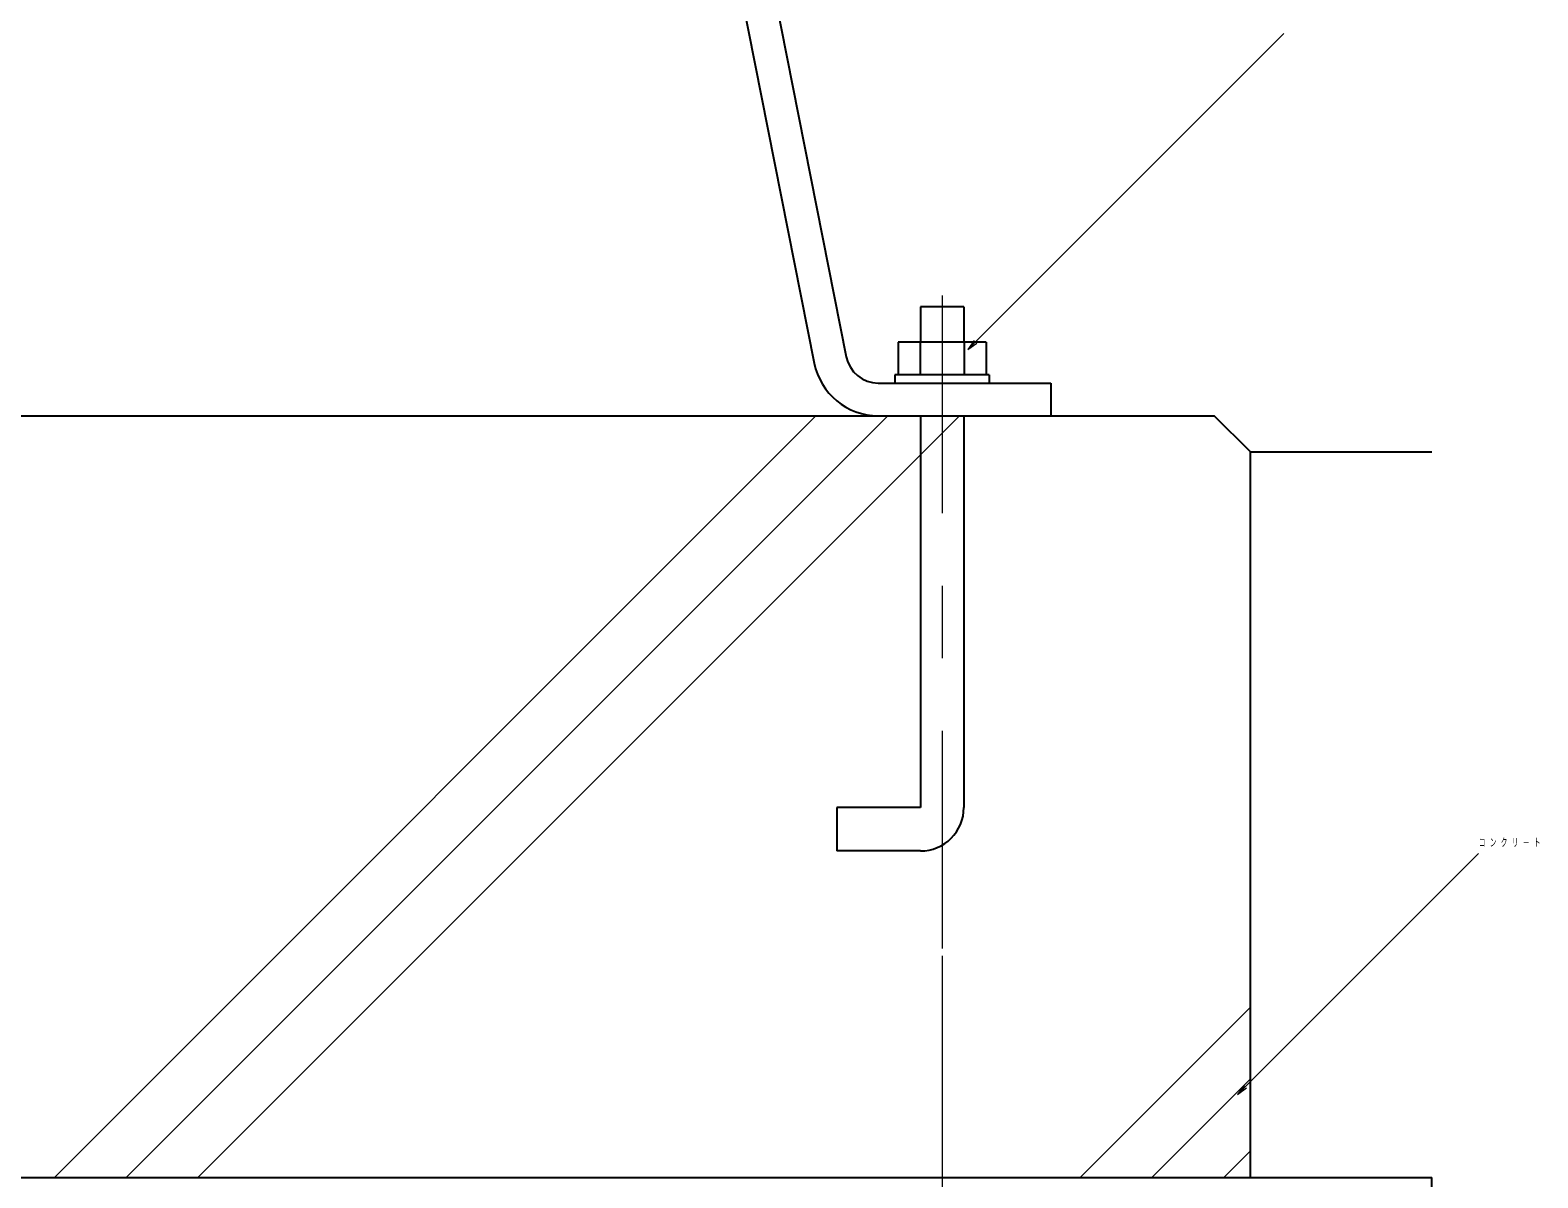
# Model space of a CAD drawing. Units: millimetres on the paper, scale 1:20. Extents: x -365 to 12, y -40 to 257.
# Drawn here: x -104.87 to -84.08, y 96.55 to 112.38 of the extents above; entities that cross this region are included whole.
import ezdxf

# ---------------------------------------------------------------- set-up
doc = ezdxf.new("R2010")
doc.units = ezdxf.units.MM
doc.linetypes.add('USER2', pattern=[6, 3, -1, 1, -1])
doc.layers.add('LY_1', color=7, linetype='Continuous', lineweight=25)
doc.styles.add('ＭＳ ゴシック', font='')
doc.styles.get('ＭＳ ゴシック').set_extended_font_data('MS Gothic')

# ---------------------------------------------------------------- blocks, each defined once
blk = doc.blocks.new('open_arrow')
at = {"color": 0, "linetype": 'Continuous', "lineweight": -2}
blk.add_lwpolyline([(7.5, 1.25), (0, 0), (7.5, -1.25)], dxfattribs=at)

msp = doc.modelspace()

# ---------------------------------------------------------------- linework, layer by layer
at = {"layer": 'LY_1'}
for p, q in [((-96.743, 121.297), (-94.061, 107.786)), ((-96.301, 121.385), (-93.62, 107.873)), ((-92.598, 108.56), (-92.598, 108.075)), ((-91.998, 108.56), (-92.598, 108.56)), ((-91.998, 108.56), (-91.998, 108.075)), ((-91.692, 108.075), (-92.904, 108.075)), ((-92.904, 108.075), (-92.904, 107.625)), ((-92.601, 108.075), (-92.601, 107.625)), ((-91.995, 108.075), (-91.995, 107.625)), ((-91.692, 108.075), (-91.692, 107.625)), ((-93.178, 107.51), (-90.798, 107.51)), ((-92.948, 107.625), (-92.948, 107.51)), ((-91.648, 107.625), (-92.948, 107.625)), ((-91.648, 107.625), (-91.648, 107.51)), ((-90.798, 107.51), (-90.798, 107.06)), ((-113.548, 107.06), (-88.548, 107.06)), ((-92.598, 107.06), (-92.598, 101.66)), ((-91.998, 107.06), (-91.998, 101.66)), ((-88.048, 106.56), (-88.548, 107.06)), ((-88.048, 96.56), (-88.048, 106.56)), ((-88.048, 106.56), (-85.548, 106.56)), ((-93.748, 101.66), (-93.748, 101.06)), ((-92.598, 101.66), (-93.748, 101.66)), ((-92.598, 101.06), (-93.748, 101.06)), ((-116.548, 96.56), (-85.548, 96.56)), ((-85.548, 91.56), (-85.548, 96.56))]:
    msp.add_line(p, q, dxfattribs=at)
at = {"layer": 'LY_1', "lineweight": 13}
for p, q in [((-91.943, 107.972), (-87.588, 112.328)), ((-104.538, 96.56), (-94.038, 107.06)), ((-103.548, 96.56), (-93.048, 107.06)), ((-102.558, 96.56), (-92.058, 107.06)), ((-88.224, 97.705), (-84.905, 101.024)), ((-92.298, 99.616), (-92.298, 81.51)), ((-90.396, 96.56), (-88.048, 98.908)), ((-92.298, 98.666), (-92.298, 80.56)), ((-89.406, 96.56), (-88.048, 97.918)), ((-88.416, 96.56), (-88.048, 96.928))]:
    msp.add_line(p, q, dxfattribs=at)
at = {"layer": 'LY_1', "linetype": 'USER2', "lineweight": 13}
msp.add_line((-92.298, 108.716), (-92.298, 99.666), dxfattribs=at)
at = {"layer": 'LY_1'}
for centre, radius, start, end in [((-93.178, 107.96), 0.9, 191.1654, 270), ((-93.178, 107.96), 0.45, 191.1661, 270), ((-92.598, 101.66), 0.6, 270, 0)]:
    msp.add_arc(centre, radius, start, end, dxfattribs=at)

# ---------------------------------------------------------------- block references
at = {"layer": 'LY_1', "lineweight": 13, "xscale": 0.02, "yscale": 0.02, "rotation": 45}
for p in [(-91.943, 107.972), (-88.224, 97.705)]:
    msp.add_blockref('open_arrow', p, dxfattribs=at)

# ---------------------------------------------------------------- texts
at = {"layer": 'LY_1', "insert": (-84.899, 101.174), "char_height": 0.11, "attachment_point": 4, "style": 'ＭＳ ゴシック'}
msp.add_mtext('\\T1.64;\\W0.6;コンクリ－ト', dxfattribs=at)

doc.saveas('drawing.dxf')
